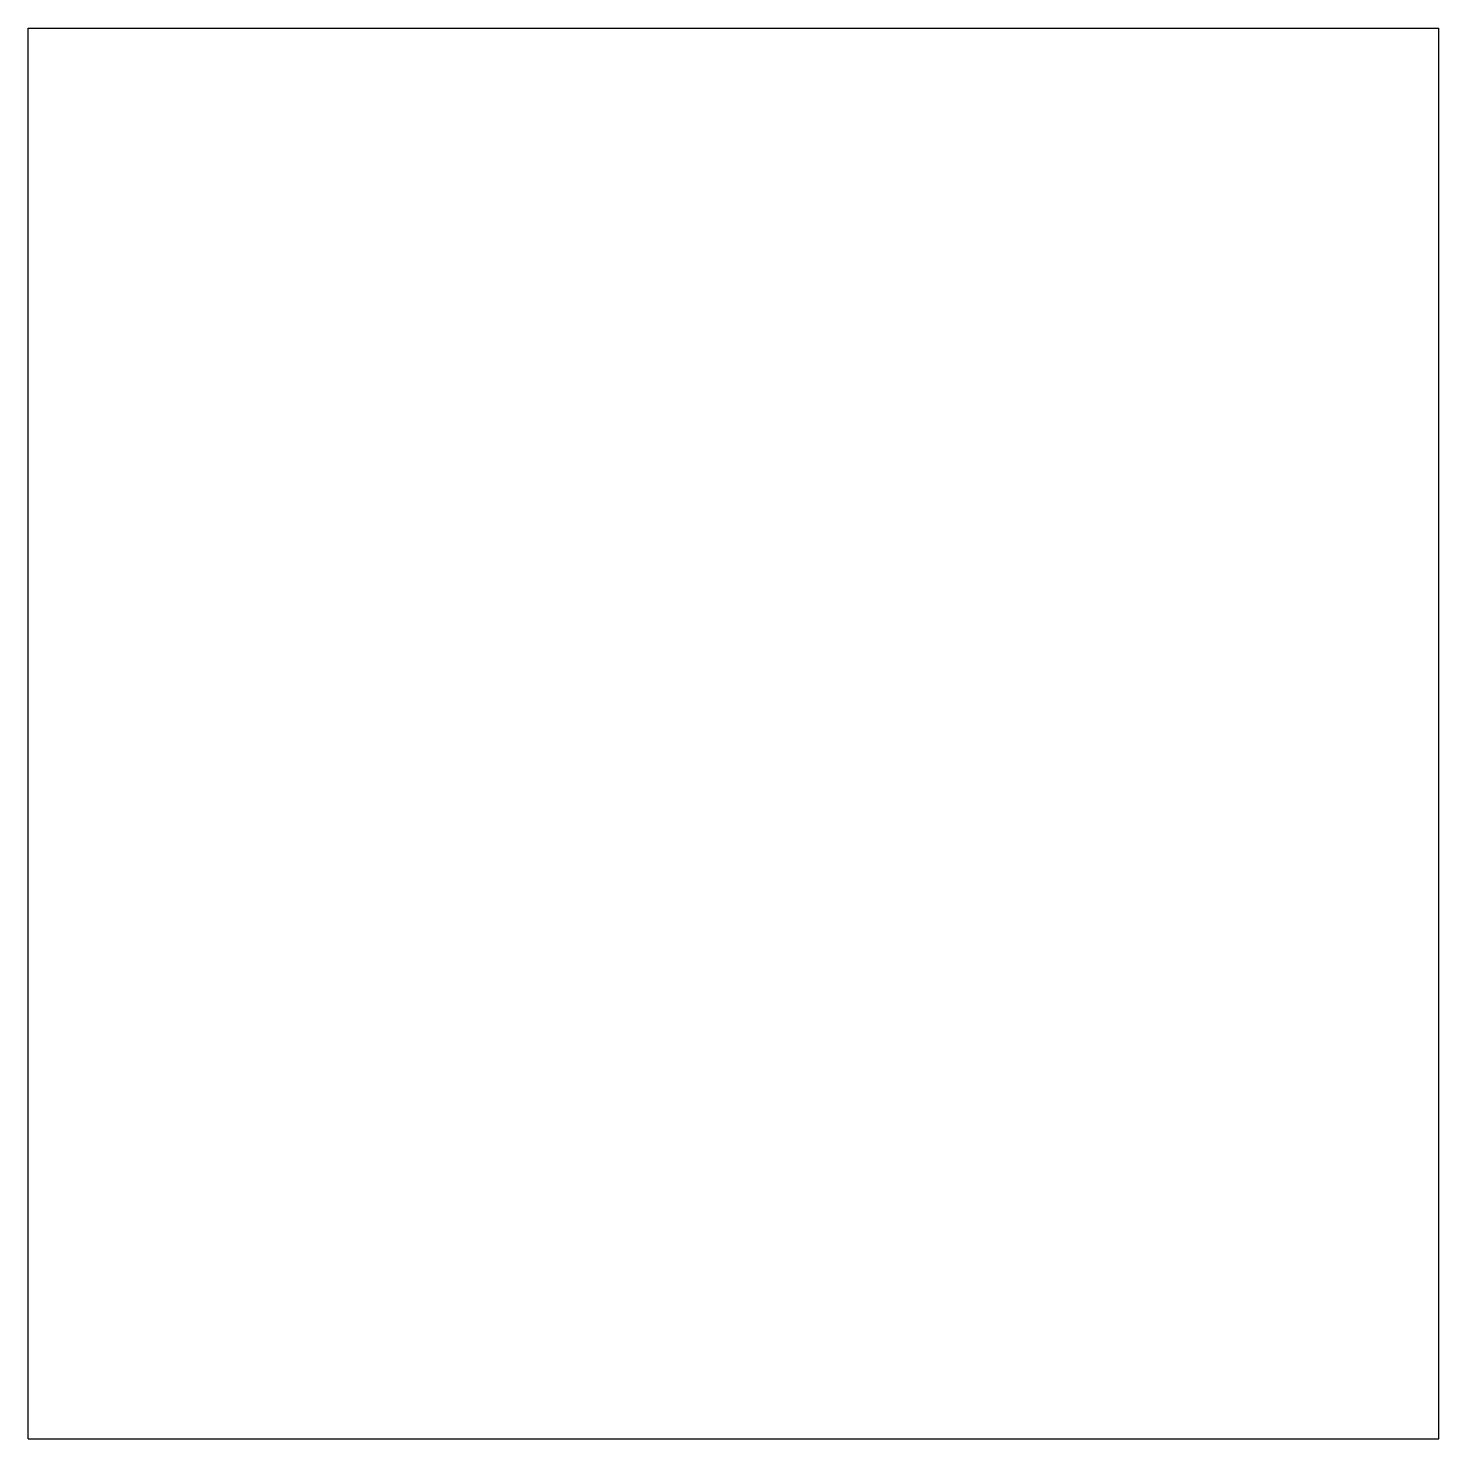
# Model space of a CAD drawing. Header units: millimetres. Extents: x 3071.36 to 3077.45, y 1425.45 to 1431.55.
import ezdxf

# ---------------------------------------------------------------- set-up
doc = ezdxf.new("R2010")
doc.units = ezdxf.units.MM

msp = doc.modelspace()

# ---------------------------------------------------------------- linework, layer by layer
at = {"color": 254, "true_color": 0xcad1ee, "extrusion": (-4.9701e-07, -2.75583e-17, -1)}
for p, q in [((3071.3562, 1431.5487, 32.8932), (3077.4522, 1431.5487, 32.8932)), ((3071.3562, 1425.4527, 32.8932), (3071.3562, 1431.5487, 32.8932)), ((3077.4522, 1425.4527, 32.8932), (3077.4522, 1431.5487, 32.8932)), ((3071.3562, 1425.4527, 32.8932), (3077.4522, 1425.4527, 32.8932))]:
    msp.add_line(p, q, dxfattribs=at)

doc.saveas('drawing.dxf')
